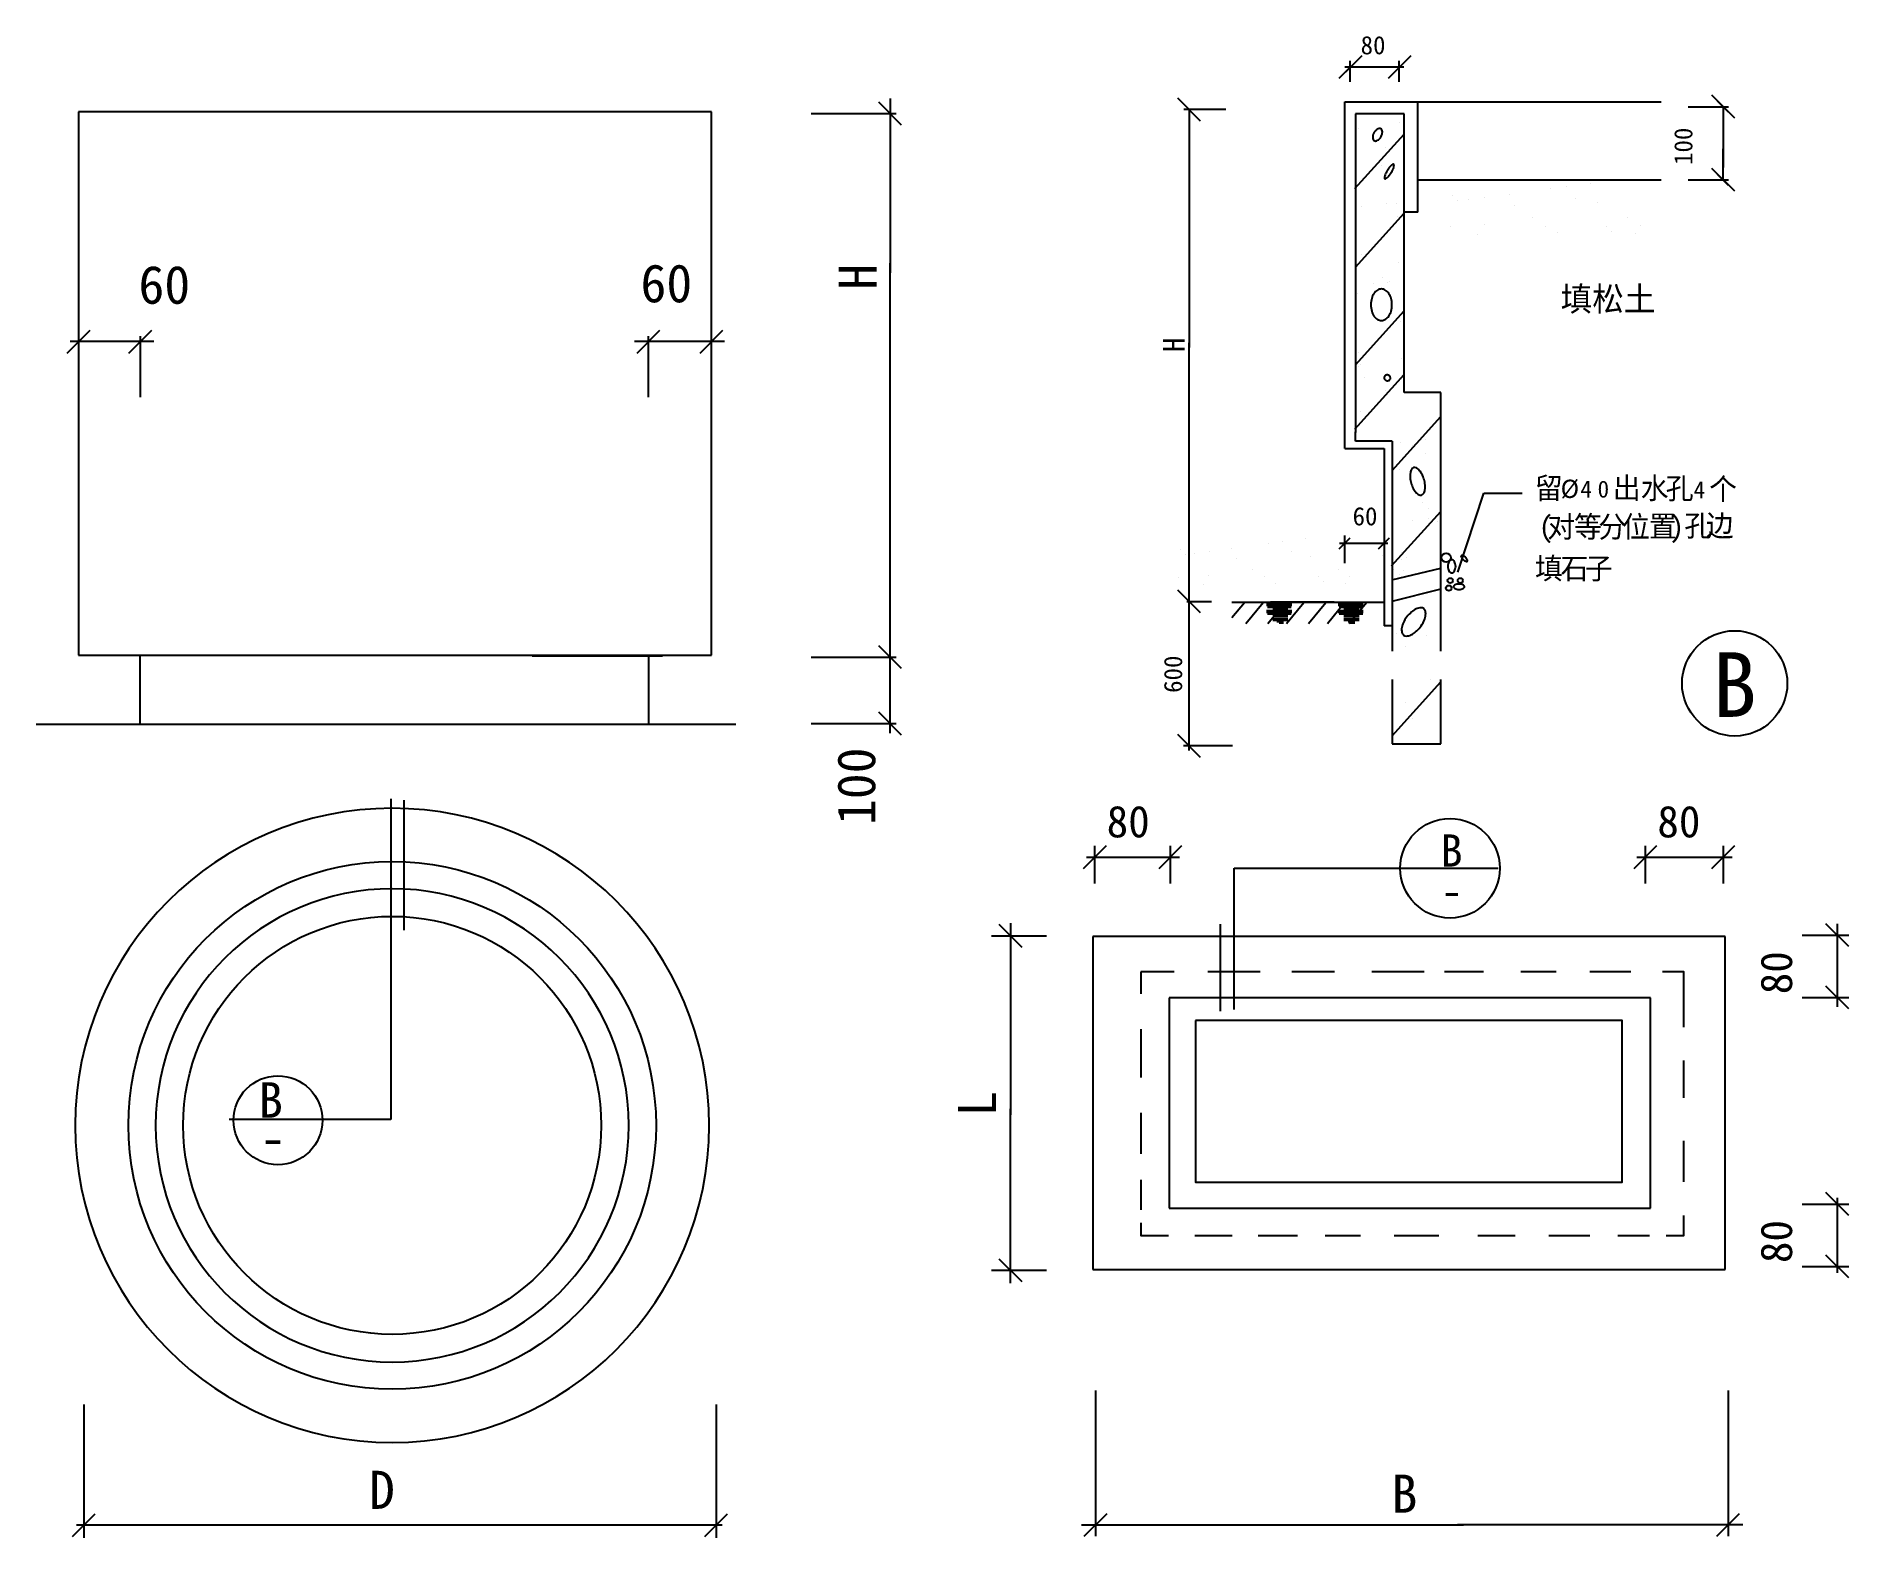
# Model space of a CAD drawing. Header units: metres. Extents: x 316.4 to 415.5, y 135.5 to 217.6.
import ezdxf

# ---------------------------------------------------------------- set-up
doc = ezdxf.new("R2010")
doc.units = ezdxf.units.M
doc.layers.add('ZZ-1', color=7, linetype='Continuous')

# ---------------------------------------------------------------- blocks, each defined once
blk = doc.blocks.new('X0')
for p, q in [((3871.19, 5817.41), (3871.19, 5817.41)), ((3897.22, 5820.84), (3897.22, 5820.84)), ((3937.87, 5826.19), (3937.87, 5826.19)), ((3709.82, 5806.54), (3709.82, 5806.54)), ((3719.04, 5798.1), (3719.04, 5798.1)), ((3736.61, 5799.69), (3736.61, 5799.69)), ((3762.63, 5803.12), (3762.63, 5803.12)), ((3803.28, 5808.47), (3803.28, 5808.47)), ((3812.75, 5789.61), (3812.75, 5789.61)), ((3912.85, 5802.12), (3912.85, 5802.12)), ((3947.8, 5794.47), (3947.8, 5794.47)), ((4078.68, 5796.14), (4078.68, 5796.14)), ((4112.92, 5800.4), (4112.92, 5800.4)), ((4122.13, 5791.96), (4122.13, 5791.96)), ((3707.49, 5756.19), (3707.49, 5756.19)), ((3762.54, 5758.24), (3762.54, 5758.24)), ((3842.12, 5769.9), (3842.12, 5769.9)), ((3863.2, 5756.47), (3863.2, 5756.47)), ((3962.61, 5756.52), (3962.61, 5756.52)), ((3997.82, 5770.19), (3997.82, 5770.19)), ((4018.91, 5756.75), (4018.91, 5756.75)), ((3752.46, 5743.34), (3752.46, 5743.34)), ((3883.34, 5745.01), (3883.34, 5745.01)), ((3971.83, 5748.07), (3971.83, 5748.07)), ((4011.24, 5744.4), (4011.24, 5744.4))]:
    blk.add_line(p, q)

msp = doc.modelspace()

# ---------------------------------------------------------------- linework, layer by layer
for p, q in [((387.99, 215.69), (388.59, 216.29)), ((388.22, 215.15), (388.22, 216.29)), ((390.67, 215.69), (391.27, 216.29)), ((390.9, 215.15), (390.9, 216.29)), ((387.93, 215.96), (391.16, 215.96)), ((363.07, 214.24), (363.07, 204.7)), ((358.75, 213.41), (363.4, 213.41)), ((381.43, 213.63), (379.13, 213.63)), ((379.43, 213.63), (379.43, 200.61)), ((387.94, 214.05), (405.24, 214.05)), ((391.93, 208.01), (391.93, 214.05)), ((406.71, 213.78), (408.93, 213.78)), ((408.93, 213.48), (408.33, 214.08)), ((408.63, 213.78), (408.63, 210.47)), ((388.49, 209.31), (391.19, 212.28)), ((388.67, 212.62), (388.67, 212.62)), ((390.94, 212.92), (390.94, 212.92)), ((389.45, 211.97), (389.45, 211.97)), ((390.16, 211.53), (390.16, 211.53)), ((390.64, 211.7), (390.64, 211.7)), ((408.63, 209.78), (408.63, 211.48)), ((389.92, 210.55), (389.92, 210.55)), ((399.18, 209.29), (399.18, 209.29)), ((400.05, 209.41), (400.05, 209.41)), ((401.4, 209.59), (401.4, 209.59)), ((406.71, 209.78), (408.93, 209.78)), ((408.93, 209.48), (408.33, 210.08)), ((388.86, 208.33), (388.86, 208.33)), ((390.21, 208.5), (390.21, 208.5)), ((390.75, 208.49), (390.75, 208.49)), ((393.8, 208.93), (393.8, 208.93)), ((394.11, 208.65), (394.11, 208.65)), ((394.7, 208.7), (394.7, 208.7)), ((395.56, 208.82), (395.56, 208.82)), ((396.92, 209), (396.92, 209)), ((397.23, 208.37), (397.23, 208.37)), ((400.57, 208.78), (400.57, 208.78)), ((401.74, 208.53), (401.74, 208.53)), ((388.52, 205.01), (391.19, 207.96)), ((390.8, 207.8), (390.8, 207.8)), ((391.93, 208.01), (391.23, 208.01)), ((393.73, 207.25), (393.73, 207.25)), ((395.56, 207.32), (395.56, 207.32)), ((398.21, 207.71), (398.21, 207.71)), ((398.92, 207.26), (398.92, 207.26)), ((402.23, 207.26), (402.23, 207.26)), ((403.4, 207.72), (403.4, 207.72)), ((404.11, 207.27), (404.11, 207.27)), ((395.22, 206.82), (395.22, 206.82)), ((399.59, 206.88), (399.59, 206.88)), ((402.54, 206.98), (402.54, 206.98)), ((403.85, 206.86), (403.85, 206.86)), ((363.07, 179.53), (363.07, 205.23)), ((388.84, 205.73), (388.84, 205.73)), ((390.85, 205.28), (390.85, 205.28)), ((389.99, 204.44), (389.99, 204.44)), ((388.61, 203.55), (388.61, 203.55)), ((389.52, 204.1), (389.52, 204.1)), ((390.29, 204.16), (390.29, 204.16)), ((390.39, 204.21), (390.39, 204.21)), ((388.52, 199.67), (391.19, 202.62)), ((390.19, 201.56), (390.19, 201.56)), ((390.96, 202.06), (390.96, 202.06)), ((322.79, 200.94), (318.22, 200.94)), ((322.06, 197.91), (322.06, 201.23)), ((354, 200.94), (349.08, 200.94)), ((349.85, 197.91), (349.85, 201.23)), ((379.43, 178.58), (379.43, 200.88)), ((388.71, 200.34), (388.71, 200.34)), ((388.7, 199.56), (388.7, 199.56)), ((388.8, 199.69), (388.8, 199.69)), ((391.06, 199.99), (391.06, 199.99)), ((388.49, 196.16), (391.19, 199.14)), ((389.01, 199), (389.01, 199)), ((391.06, 198.85), (391.06, 198.85)), ((390.15, 198.24), (390.15, 198.24)), ((393.19, 195.49), (393.19, 198.16)), ((388.82, 197.13), (388.82, 197.13)), ((390.52, 193.9), (393.19, 196.85)), ((388.52, 195.49), (388.52, 196)), ((390.52, 195.49), (388.52, 195.49)), ((390.98, 195.4), (390.98, 195.4)), ((392.33, 195.58), (392.33, 195.58)), ((393.17, 195.64), (393.17, 195.64)), ((390.08, 195.09), (390.08, 185.39)), ((391.65, 195.27), (391.65, 195.27)), ((392.35, 194.82), (392.35, 194.82)), ((390.56, 193.64), (390.56, 193.64)), ((390.92, 193.92), (390.92, 193.92)), ((394.11, 188.34), (395.54, 192.65)), ((395.54, 192.65), (397.64, 192.65)), ((390.49, 188.67), (393.19, 191.65)), ((392.21, 192.12), (392.21, 192.12)), ((392.52, 191.84), (392.52, 191.84)), ((391.65, 191.17), (391.65, 191.17)), ((392.52, 191.28), (392.52, 191.28)), ((392.99, 191.1), (392.99, 191.1)), ((387.62, 189.61), (388.22, 190.21)), ((387.65, 189.91), (390.28, 189.91)), ((387.92, 190.33), (387.92, 188.83)), ((389.78, 189.61), (390.38, 190.21)), ((390.5, 187.91), (393.19, 188.55)), ((390.62, 188.47), (390.62, 188.47)), ((391.04, 189.03), (391.04, 189.03)), ((391.13, 188.44), (391.13, 188.44)), ((393.12, 187.39), (390.5, 186.73)), ((390.93, 188.19), (390.93, 188.19)), ((379.29, 186.72), (380.65, 186.72)), ((382.44, 186.65), (381.76, 185.83)), ((383.47, 186.65), (382.52, 185.5)), ((385.95, 186.67), (383.26, 186.67)), ((385.58, 186.68), (383.28, 186.68)), ((383.66, 186.6), (385.04, 186.6)), ((383.66, 186.53), (385.04, 186.53)), ((385.01, 186.48), (383.71, 186.48)), ((385.01, 186.4), (383.71, 186.4)), ((384.67, 186.65), (383.72, 185.5)), ((387.36, 186.69), (383.87, 186.69)), ((387.36, 186.69), (383.87, 186.69)), ((385.69, 186.65), (384.75, 185.5)), ((386.9, 186.65), (385.95, 185.5)), ((387.92, 186.65), (386.98, 185.5)), ((387.57, 186.6), (388.94, 186.6)), ((387.57, 186.53), (388.94, 186.53)), ((388.92, 186.48), (387.62, 186.48)), ((388.92, 186.4), (387.62, 186.4)), ((389.13, 186.65), (388.18, 185.5)), ((390.92, 186.76), (390.92, 186.76)), ((383.66, 186.23), (385.04, 186.23)), ((383.66, 186.15), (385.04, 186.15)), ((385.01, 186.1), (383.71, 186.1)), ((385.01, 186.03), (383.71, 186.03)), ((383.99, 186.35), (384.81, 186.35)), ((383.99, 186.28), (384.81, 186.28)), ((383.99, 185.98), (384.81, 185.98)), ((383.99, 185.9), (384.81, 185.9)), ((383.99, 185.78), (384.81, 185.78)), ((383.99, 185.7), (384.81, 185.7)), ((384.21, 185.63), (384.59, 185.63)), ((384.59, 185.55), (384.34, 185.55)), ((387.57, 186.23), (388.94, 186.23)), ((387.57, 186.15), (388.94, 186.15)), ((388.92, 186.1), (387.62, 186.1)), ((388.92, 186.03), (387.62, 186.03)), ((387.89, 186.35), (388.72, 186.35)), ((387.89, 186.28), (388.72, 186.28)), ((387.89, 185.98), (388.72, 185.98)), ((387.89, 185.9), (388.72, 185.9)), ((387.89, 185.78), (388.72, 185.78)), ((387.89, 185.7), (388.72, 185.7)), ((388.12, 185.63), (388.49, 185.63)), ((388.49, 185.55), (388.24, 185.55)), ((392.38, 185.92), (392.38, 185.92)), ((390.52, 185.39), (390.08, 185.39)), ((390.78, 184.97), (390.78, 184.97)), ((392.38, 184.85), (392.38, 184.85)), ((350.62, 183.74), (343.49, 183.74)), ((358.75, 183.69), (363.4, 183.69)), ((391.24, 184.28), (391.24, 184.28)), ((392.61, 182.48), (392.61, 182.48)), ((390.52, 179.39), (393.19, 182.34)), ((391.23, 181.2), (391.23, 181.2)), ((321.45, 180.02), (321.45, 180.02)), ((358.75, 180.05), (363.4, 180.05)), ((391.66, 180.32), (391.66, 180.32)), ((381.8, 178.83), (379.12, 178.83)), ((335.76, 175.94), (335.76, 158.41)), ((373.8, 172.75), (378.9, 172.75)), ((374.27, 171.31), (374.27, 173.37)), ((378.41, 171.31), (378.41, 173.37)), ((403.91, 172.75), (409.13, 172.75)), ((404.39, 171.31), (404.39, 173.37)), ((408.64, 171.31), (408.64, 173.37)), ((381.88, 164.41), (381.88, 172.14)), ((381.88, 172.14), (396.32, 172.14)), ((369.65, 169.13), (369.65, 158.65)), ((414.88, 164.57), (414.88, 169.11)), ((371.61, 168.43), (368.61, 168.43)), ((412.95, 168.49), (415.5, 168.49)), ((412.95, 165.07), (415.5, 165.07)), ((369.65, 149.46), (369.65, 158.98)), ((335.76, 158.41), (326.91, 158.41)), ((412.95, 153.78), (415.5, 153.78)), ((414.88, 150.01), (414.88, 154.11)), ((371.61, 150.15), (368.61, 150.15)), ((412.95, 150.37), (415.5, 150.37)), ((318.96, 142.81), (318.96, 135.53)), ((353.55, 142.81), (353.55, 135.53)), ((374.3, 143.58), (374.3, 135.61)), ((408.91, 143.58), (408.91, 135.61)), ((373.68, 135.61), (374.93, 136.85)), ((353.88, 136.21), (318.57, 136.21)), ((373.53, 136.23), (394.43, 136.23)), ((409.71, 136.23), (394.1, 136.23))]:
    msp.add_line(p, q)
for points in [[(387.63, 215.34), (388.88, 216.58)], [(390.32, 215.34), (391.56, 216.58)], [(380.05, 213), (378.81, 214.25)], [(409.26, 213.16), (408.01, 214.41)], [(353.3, 213.51), (318.68, 213.51)], [(318.68, 213.51), (318.68, 183.79)], [(353.3, 183.79), (353.3, 213.51)], [(363.69, 212.78), (362.44, 214.03)], [(387.94, 195.09), (387.94, 214.05)], [(391.19, 213.4), (388.52, 213.4)], [(388.52, 213.4), (388.52, 195.97)], [(391.19, 198.16), (391.19, 213.4)], [(409.26, 209.16), (408.01, 210.4)], [(391.93, 209.78), (405.24, 209.78)], [(318.06, 200.31), (319.31, 201.56)], [(321.43, 200.31), (322.68, 201.56)], [(349.22, 200.31), (350.47, 201.56)], [(352.67, 200.31), (353.92, 201.56)], [(393.19, 198.16), (391.18, 198.16)], [(390.52, 195.49), (390.52, 184.01)], [(393.19, 184.01), (393.19, 195.49)], [(387.94, 195.09), (390.08, 195.09)], [(380.05, 186.1), (378.81, 187.34)], [(381.76, 186.69), (390.08, 186.69)], [(318.68, 183.79), (353.3, 183.79)], [(322.03, 183.79), (322.03, 180.03)], [(349.85, 183.79), (349.85, 180.03)], [(363.69, 183.07), (362.44, 184.31)], [(390.52, 182.47), (390.52, 178.95)], [(393.19, 178.95), (393.19, 182.47)], [(363.69, 179.42), (362.44, 180.67)], [(316.36, 180.02), (354.62, 180.02)], [(380.05, 178.2), (378.81, 179.45)], [(390.52, 178.95), (393.19, 178.95)], [(336.49, 168.75), (336.49, 175.86)], [(373.65, 172.13), (374.9, 173.38)], [(377.78, 172.13), (379.03, 173.38)], [(403.76, 172.13), (405.01, 173.38)], [(408.01, 172.13), (409.26, 173.38)], [(370.28, 167.81), (369.03, 169.06)], [(381.12, 169.08), (381.12, 164.33)], [(415.5, 167.86), (414.25, 169.11)], [(408.74, 168.41), (374.16, 168.41)], [(374.16, 168.41), (374.16, 150.2)], [(408.74, 150.2), (408.74, 168.41)], [(376.77, 166.48), (376.77, 165.28)], [(378.61, 166.48), (376.77, 166.48)], [(383.3, 166.48), (380.44, 166.48)], [(387.37, 166.48), (385.03, 166.48)], [(392.27, 166.48), (389.41, 166.48)], [(395.53, 166.48), (393.39, 166.48)], [(399.5, 166.48), (397.57, 166.48)], [(403.58, 166.48), (401.34, 166.48)], [(406.48, 163.45), (406.48, 166.48), (405.31, 166.48)], [(415.5, 164.45), (414.25, 165.69)], [(404.65, 165.06), (378.33, 165.06)], [(378.33, 165.06), (378.33, 153.55)], [(404.65, 153.55), (404.65, 165.06)], [(379.76, 163.81), (379.76, 154.98), (403.1, 154.98), (403.1, 163.81), (379.76, 163.81)], [(376.77, 163.35), (376.77, 160.7)], [(406.48, 159.58), (406.48, 161.62)], [(376.77, 158.76), (376.77, 156.52)], [(406.48, 154.99), (406.48, 157.24)], [(376.77, 155.1), (376.77, 153.47)], [(415.5, 153.16), (414.25, 154.41)], [(376.77, 152.75), (376.77, 152.06), (378.3, 152.06)], [(378.33, 153.55), (404.65, 153.55)], [(405.52, 152.06), (406.48, 152.06), (406.48, 153.16)], [(379.73, 152.06), (381.77, 152.06)], [(383.19, 152.06), (385.34, 152.06)], [(386.86, 152.06), (388.8, 152.06)], [(390.64, 152.06), (393.08, 152.06)], [(395.22, 152.06), (397.26, 152.06)], [(399.09, 152.06), (401.34, 152.06)], [(402.87, 152.06), (404.6, 152.06)], [(370.28, 149.53), (369.03, 150.77)], [(415.5, 149.74), (414.25, 150.99)], [(374.16, 150.2), (408.74, 150.2)], [(318.34, 135.59), (319.58, 136.84)], [(352.93, 135.59), (354.17, 136.84)], [(373.68, 135.61), (374.93, 136.85)], [(408.29, 135.61), (409.53, 136.85)]]:
    msp.add_lwpolyline(points)
for points in [[(389.53, 212.36, 0.06), (389.47, 212.22, 0.07), (389.46, 212.1, 0.11), (389.49, 211.99, 0.15), (389.54, 211.93, 0.15), (389.62, 211.91, 0.11), (389.73, 211.95, 0.07), (389.83, 212.02, 0.06), (389.92, 212.15, 0.06), (389.97, 212.28, 0.07), (389.99, 212.41, 0.11), (389.96, 212.52, 0.15), (389.9, 212.58, 0.15), (389.82, 212.59, 0.11), (389.71, 212.56, 0.07), (389.62, 212.48, 0.06), (389.53, 212.36, 0.06)], [(390.26, 210.3, 0.03), (390.17, 210.13, 0.04), (390.12, 210, 0.08), (390.11, 209.88, 0.25), (390.13, 209.84, 0.25), (390.17, 209.84, 0.08), (390.27, 209.91, 0.04), (390.37, 210.02, 0.03), (390.47, 210.17, 0.03), (390.56, 210.34, 0.04), (390.61, 210.47, 0.08), (390.63, 210.6, 0.25), (390.61, 210.63, 0.25), (390.56, 210.64, 0.08), (390.46, 210.56, 0.04), (390.37, 210.46, 0.03), (390.26, 210.3, 0.03)], [(389.36, 202.96, 0.07), (389.41, 202.61, 0.08), (389.53, 202.34, 0.11), (389.73, 202.15, 0.14), (389.94, 202.09, 0.14), (390.14, 202.15, 0.11), (390.34, 202.34, 0.08), (390.47, 202.61, 0.07), (390.51, 202.96, 0.07), (390.47, 203.3, 0.08), (390.34, 203.57, 0.11), (390.14, 203.76, 0.14), (389.94, 203.82, 0.14), (389.73, 203.76, 0.11), (389.53, 203.57, 0.08), (389.41, 203.3, 0.07), (389.36, 202.96, 0.07)], [(390.3, 199.11, 0.09), (390.24, 199.12, 0.09), (390.17, 199.1, 0.1), (390.12, 199.06, 0.11), (390.09, 199.01, 0.11), (390.09, 198.95, 0.1), (390.11, 198.89, 0.09), (390.16, 198.84, 0.09), (390.22, 198.81, 0.09), (390.28, 198.8, 0.09), (390.35, 198.82, 0.1), (390.4, 198.86, 0.11), (390.43, 198.91, 0.11), (390.43, 198.97, 0.1), (390.41, 199.03, 0.09), (390.36, 199.08, 0.09), (390.3, 199.11, 0.09)], [(391.7, 194.05, 0.18), (391.6, 193.97, 0.1), (391.52, 193.76, 0.06), (391.51, 193.51, 0.05), (391.57, 193.2, 0.05), (391.68, 192.9, 0.06), (391.82, 192.7, 0.1), (392, 192.56, 0.18), (392.13, 192.55, 0.18), (392.24, 192.63, 0.1), (392.32, 192.84, 0.06), (392.33, 193.09, 0.05), (392.27, 193.4, 0.05), (392.15, 193.7, 0.06), (392.01, 193.9, 0.1), (391.83, 194.04, 0.18), (391.7, 194.05, 0.18)], [(393.57, 188.65, 0.06), (393.59, 188.51, 0.07), (393.63, 188.4, 0.11), (393.71, 188.32, 0.15), (393.78, 188.29, 0.15), (393.86, 188.32, 0.11), (393.93, 188.4, 0.07), (393.98, 188.51, 0.06), (394, 188.65, 0.06), (393.98, 188.79, 0.07), (393.93, 188.9, 0.11), (393.86, 188.98, 0.15), (393.78, 189.01, 0.15), (393.71, 188.98, 0.11), (393.63, 188.9, 0.07), (393.59, 188.79, 0.06), (393.57, 188.65, 0.06)], [(394.3, 189.23, 0.21), (394.29, 189.2, 0.1), (394.31, 189.14, 0.05), (394.35, 189.08, 0.04), (394.41, 189.02, 0.04), (394.49, 188.96, 0.05), (394.55, 188.93, 0.1), (394.62, 188.92, 0.21), (394.64, 188.93, 0.21), (394.65, 188.96, 0.1), (394.63, 189.02, 0.05), (394.6, 189.08, 0.04), (394.53, 189.15, 0.04), (394.46, 189.2, 0.05), (394.39, 189.24, 0.1), (394.33, 189.25, 0.21), (394.3, 189.23, 0.21)], [(394.18, 187.68, 0.05), (394.06, 187.67, 0.06), (393.97, 187.64, 0.1), (393.9, 187.58, 0.18), (393.88, 187.53, 0.18), (393.9, 187.49, 0.1), (393.97, 187.43, 0.06), (394.06, 187.4, 0.05), (394.18, 187.39, 0.05), (394.3, 187.4, 0.06), (394.39, 187.43, 0.1), (394.46, 187.49, 0.18), (394.48, 187.53, 0.18), (394.46, 187.58, 0.1), (394.39, 187.64, 0.06), (394.3, 187.67, 0.05), (394.18, 187.68, 0.05)], [(391.33, 185.89, 0.05), (391.14, 185.58, 0.07), (391.05, 185.3, 0.1), (391.06, 185.03, 0.17), (391.15, 184.89, 0.17), (391.3, 184.84, 0.1), (391.57, 184.9, 0.07), (391.81, 185.06, 0.05), (392.06, 185.33, 0.05), (392.26, 185.65, 0.07), (392.35, 185.93, 0.1), (392.34, 186.2, 0.17), (392.25, 186.34, 0.17), (392.1, 186.39, 0.1), (391.83, 186.32, 0.07), (391.59, 186.16, 0.05), (391.33, 185.89, 0.05)]]:
    msp.add_lwpolyline(points, format="xyb")
for centre, radius in [((393.48, 189.12), 0.25), ((393.62, 187.46), 0.15), ((393.7, 187.87), 0.14), ((394.25, 187.87), 0.14), ((409.26, 182.25), 2.88), ((393.69, 172.14), 2.72), ((335.83, 158.08), 14.43), ((335.83, 158.08), 11.43), ((329.58, 158.36), 2.43)]:
    msp.add_circle(centre, radius)
for radius, start, end in [(17.34, 0, 180), (12.94, 0, 180), (17.34, 180, 360), (12.94, 180, 360)]:
    msp.add_arc((335.83, 158.08), radius, start, end)

# ---------------------------------------------------------------- block references
at = {"xscale": 0.03, "yscale": 0.03, "zscale": 0.03}
msp.add_blockref('X0', (267.63, 15.38), dxfattribs=at)

# ---------------------------------------------------------------- texts
for s, height, p in [('80', 1, (388.8, 216.65)), ('60', 2.08, (321.95, 203.01)), ('60', 2.08, (349.41, 203.09)), ('填松土', 1.33, (399.74, 202.61)), ('留', 1.17, (398.33, 192.34)), ('%%C', 1, (399.74, 192.39)), ('0', 0.93, (401.76, 192.41)), ('出', 1.17, (402.6, 192.34)), ('水', 1.17, (404.12, 192.34)), ('孔', 1.17, (405.49, 192.33)), ('个', 1.17, (407.86, 192.3)), ('4', 0.93, (400.82, 192.41)), ('4', 0.93, (407.01, 192.37)), ('60', 1, (388.36, 190.89)), ('(', 1.17, (398.54, 190.23)), ('对', 1.17, (399.01, 190.23)), ('位', 1.17, (403.11, 190.23)), ('置', 1.17, (404.57, 190.26)), (')', 1.17, (405.7, 190.23)), ('孔', 1.17, (406.51, 190.29)), ('边', 1.17, (407.68, 190.29)), ('填', 1.17, (398.34, 187.95)), ('石', 1.17, (399.74, 187.95)), ('子', 1.17, (401.07, 187.95)), ('B', 3.53, (408.06, 180.42)), ('80', 1.73, (374.91, 173.83)), ('80', 1.73, (405.03, 173.83)), ('B', 1.76, (393.18, 172.23)), ('-', 1.73, (393.2, 170.04)), ('B', 1.94, (328.53, 158.5)), ('-', 2.08, (328.6, 156.36)), ('D', 2.08, (334.56, 137.11)), ('B', 2.08, (390.49, 136.9))]:
    msp.add_text(s, height=height).set_placement(p)
for s, height, p in [('100', 1, (406.95, 210.6)), ('H', 2.08, (362.33, 203.77)), ('H', 1.17, (379.17, 200.36)), ('600', 1, (379.04, 181.73)), ('100', 2.08, (362.25, 174.5)), ('80', 1.73, (412.4, 165.25)), ('L', 2.08, (368.86, 158.56)), ('80', 1.73, (412.4, 150.55))]:
    msp.add_text(s, height=height, rotation=90).set_placement(p)
at = {"layer": 'ZZ-1'}
for s, p in [('等', (400.47, 190.23)), ('分', (401.8, 190.23))]:
    msp.add_text(s, height=1.17, dxfattribs=at).set_placement(p)

doc.saveas('drawing.dxf')
